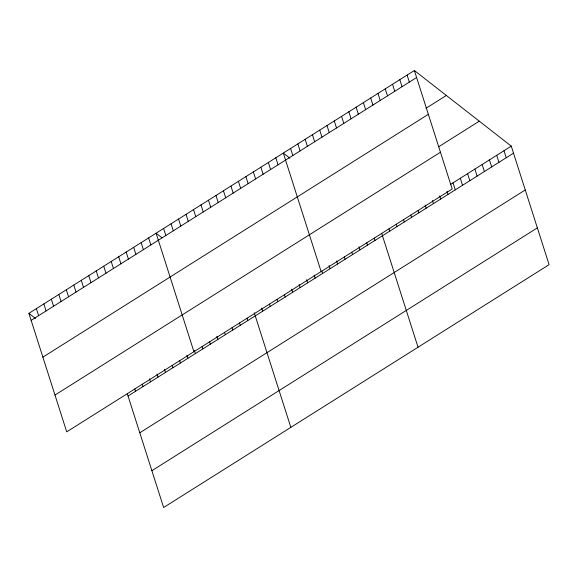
<?xml version="1.0" encoding="UTF-8"?>
<svg xmlns="http://www.w3.org/2000/svg" width="578" height="578" viewBox="0 0 578 578"><rect width="100%" height="100%" fill="white"/><g stroke="black" fill="none" stroke-linecap="round" stroke-linejoin="round"><path stroke-width="0.87" d="M414.368 70.502L452.191 189.013L66.723 431.853L28.9 313.341L414.368 70.502L511.277 146.147L549.1 264.659L163.632 507.498L127.297 393.669M31.14 320.364L416.615 77.524M425.964 108.31L446.353 95.464M42.88 357.153L428.356 114.321M438.521 146.87L479.299 121.185M54.982 395.063L440.45 152.224M450.847 184.216L511.277 146.147M128.049 396.009L513.517 153.17M139.789 432.799L525.258 189.96M151.884 470.709L537.359 227.869M289.838 158.162L283.314 153.069L321.137 271.581M161.977 237.789L156.103 233.201L193.926 351.713M28.9 313.341L35.424 318.435M503.994 150.735L506.241 157.758M496.719 155.323L498.959 162.346M489.436 159.911L491.676 166.934M482.153 164.492L484.393 171.522M474.87 169.079L477.11 176.109M467.588 173.667L469.835 180.69M460.312 178.255L462.552 185.278M453.029 182.843L455.269 189.866M446.996 191.332L447.986 194.454M407.093 75.089L409.332 82.112M439.714 195.92L440.711 199.042M399.81 79.677L402.05 86.7M432.431 200.508L433.428 203.629M392.527 84.265L394.767 91.288M425.148 205.096L426.145 208.217M385.244 88.853L387.491 95.876M418.118 210.457L418.862 212.798M377.969 93.441L380.208 100.464M410.835 215.045L411.587 217.386M370.686 98.022L372.926 105.052M403.552 219.633L404.304 221.974M363.403 102.609L365.643 109.632M396.277 224.221L397.021 226.562M356.12 107.197L358.367 114.22M388.994 228.809L389.738 231.149M348.845 111.785L351.084 118.808M381.711 233.396L418.039 347.226M341.562 116.373L343.802 123.396M374.226 238.107L374.978 240.448M334.279 120.961L336.519 127.984M366.748 242.825L367.492 245.166M326.996 125.549L329.243 132.572M359.017 246.755L360.007 249.877M319.713 130.129L321.96 137.159M351.778 252.246L352.529 254.595M312.438 134.717L314.678 141.74M344.3 256.964L345.044 259.305M305.155 139.305L307.395 146.328M336.569 260.895L337.559 264.016M297.872 143.893L300.112 150.916M329.084 265.613L330.081 268.734M290.589 148.481L292.836 155.504M321.852 271.104L322.596 273.445M314.121 275.041L315.111 278.163M275.829 157.78L278.069 164.802M306.636 279.752L307.633 282.873M268.344 162.497L270.591 169.52M299.151 284.47L300.148 287.591M260.866 167.208L263.106 174.231M291.673 289.181L292.663 292.302M253.381 171.926L255.621 178.949M284.434 294.672L285.185 297.02M245.896 176.637L248.143 183.66M276.956 299.39L277.7 301.73M238.418 181.347L240.658 188.377M269.471 304.1L270.215 306.441M230.933 186.065L233.172 193.088M261.74 308.038L262.737 311.159M223.448 190.776L225.695 197.799M254.255 312.749L290.835 427.359M215.97 195.494L218.209 202.517M247.023 318.247L247.767 320.588M208.485 200.205L210.724 207.227M239.538 322.958L240.289 325.298M201 204.923L203.246 211.945M232.06 327.675L232.804 330.016M193.522 209.633L195.761 216.656M224.575 332.386L225.319 334.727M186.037 214.351L188.276 221.374M216.844 336.317L217.841 339.438M178.551 219.062L180.798 226.085M209.612 341.815L210.356 344.156M171.074 223.773L173.313 230.803M202.127 346.525L202.878 348.866M163.588 228.491L165.828 235.513M194.396 350.463L195.393 353.584M186.911 355.174L187.908 358.295M148.625 237.919L150.865 244.942M179.679 360.672L180.43 363.013M141.14 242.63L143.38 249.653M172.193 365.383L172.945 367.724M133.655 247.348L135.902 254.371M164.463 369.313L165.46 372.442M126.177 252.059L128.417 259.081M156.985 374.031L157.982 377.152M118.692 256.769L120.932 263.799M149.5 378.742L150.497 381.863M111.207 261.487L113.454 268.51M142.267 384.24L143.012 386.581M103.729 266.198L105.969 273.228M134.782 388.951L135.534 391.292M96.244 270.916L98.484 277.939M88.759 275.627L91.006 282.649M81.281 280.344L83.521 287.367M73.796 285.055L76.036 292.078M66.311 289.773L68.558 296.796M58.833 294.484L61.073 301.506M51.348 299.194L53.588 306.224M43.863 303.912L46.11 310.935M36.385 308.623L38.625 315.646"/></g></svg>
